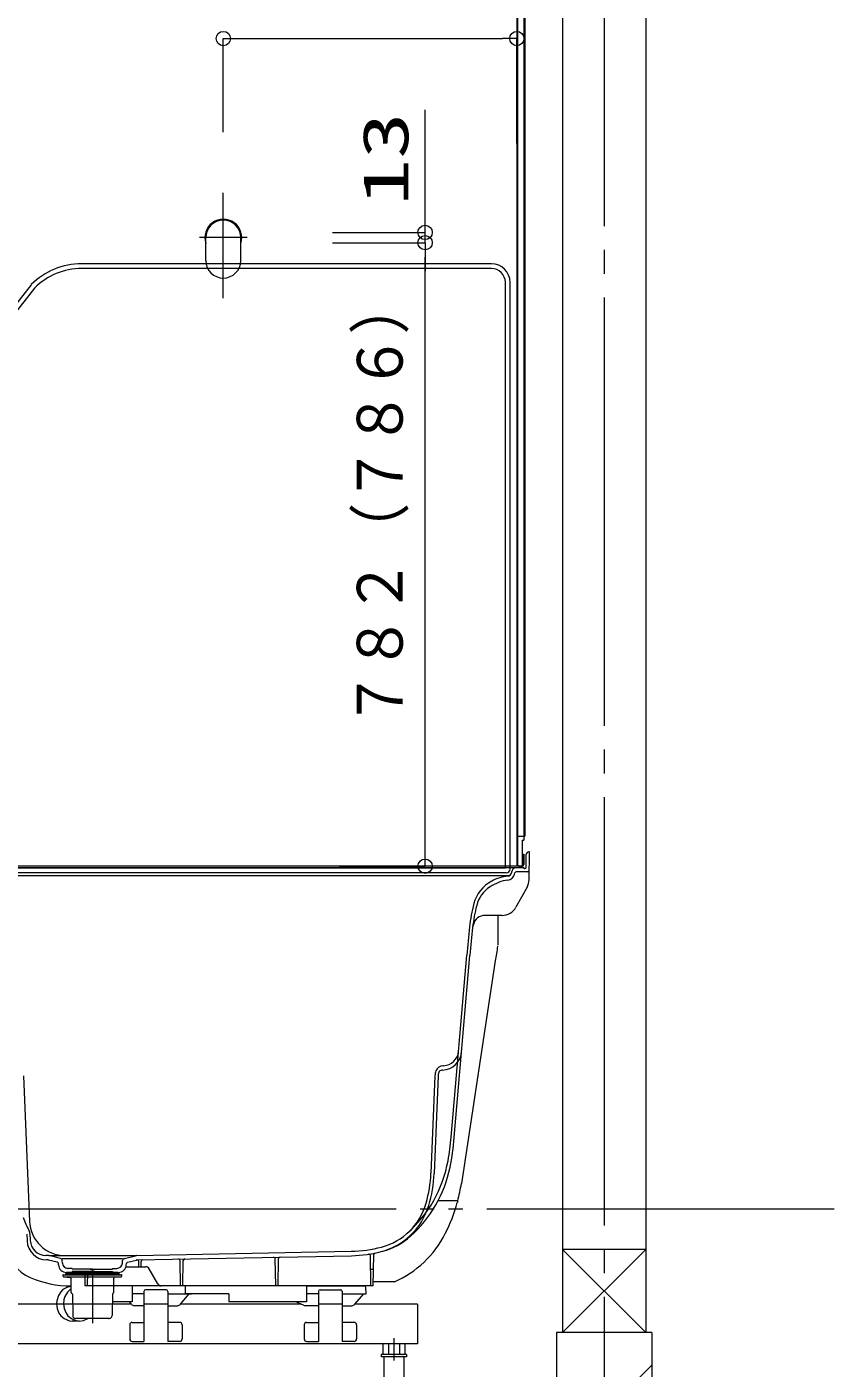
# Model space of a CAD drawing. Units: millimetres on the paper. Extents: x -305 to 305, y -152 to 152.
# Drawn here: x -215.3 to -181.4, y -97 to -40.6 of the extents above; entities that cross this region are included whole.
import ezdxf
from ezdxf.enums import TextEntityAlignment as Align

# ---------------------------------------------------------------- set-up
doc = ezdxf.new("R2010")
doc.units = ezdxf.units.MM
for name, pattern in [('DASHED2', [3, 2, -1]), ('LONG_CHAIN', [21, 18, -1, 1, -1]), ('LONG_DOUBLE_CHAIN', [21.8, 18, -1, 0.6, -0.6, 0.6, -1])]:
    doc.linetypes.add(name, pattern=pattern)
doc.layers.add('0-0_0', color=7, linetype='Continuous', lineweight=9)
doc.layers.add('0-1_VIEW0001', color=7, linetype='Continuous', lineweight=9)
doc.styles.add('ＭＳ ゴシック', font='')
doc.styles.get('ＭＳ ゴシック').set_extended_font_data('MS Gothic')

# ---------------------------------------------------------------- blocks, each defined once
blk = doc.blocks.new('_ORIGIN')
at = {"layer": '0-0_0'}
blk.add_line((0, 0), (-1, 0), dxfattribs=at)
blk.add_circle((0, 0), 0.5, dxfattribs=at)

msp = doc.modelspace()

# ---------------------------------------------------------------- linework, layer by layer
at = {"layer": '0-0_0'}
for p, q in [((-198.612, -48.685), (-198.612, -48.085)), ((-198.612, -49.718), (-198.612, -49.285)), ((-202.501, -49.718), (-198.612, -49.718)), ((-198.612, -75.318), (-198.612, -50.318)), ((-198.612, -50.318), (-198.612, -50.918)), ((-202.218, -75.918), (-198.611, -75.918))]:
    msp.add_line(p, q, dxfattribs=at)
msp.add_lwpolyline([(-202.501, -49.285), (-198.612, -49.285), (-198.612, -44.132)], dxfattribs=at)
at = {"layer": '0-1_VIEW0001'}
for p, q in [((-192.841, -10.018), (-192.841, -95.518)), ((-189.341, -10.018), (-189.341, -95.518)), ((-194.758, -24.101), (-194.758, -75.918)), ((-194.735, -24.101), (-194.735, -75.851)), ((-194.458, -24.151), (-194.458, -74.818)), ((-194.418, -24.151), (-194.418, -74.651)), ((-207.091, -45.078), (-207.091, -41.137)), ((-206.491, -41.137), (-195.358, -41.137)), ((-194.758, -45.549), (-194.758, -41.137)), ((-195.826, -50.601), (-213.041, -50.601)), ((-195.826, -50.801), (-213.041, -50.801)), ((-215.163, -51.48), (-218.829, -56.146)), ((-215.021, -51.621), (-218.688, -56.287)), ((-195.241, -76.001), (-195.241, -51.386)), ((-195.041, -76.035), (-195.041, -51.386)), ((-194.735, -74.651), (-194.458, -74.651)), ((-194.541, -74.818), (-194.458, -74.818)), ((-194.541, -74.818), (-194.541, -75.918)), ((-194.458, -74.651), (-194.418, -74.651)), ((-194.481, -75.418), (-194.481, -75.851)), ((-194.369, -75.969), (-194.36, -75.416)), ((-194.225, -75.318), (-194.26, -75.318)), ((-194.245, -76.485), (-194.225, -75.318)), ((-194.541, -75.918), (-221.425, -75.918)), ((-194.475, -75.985), (-221.314, -75.985)), ((-195.241, -76.001), (-219.508, -76.001)), ((-194.691, -75.895), (-194.541, -75.895)), ((-194.691, -75.918), (-194.525, -75.918)), ((-194.541, -75.895), (-194.525, -75.895)), ((-194.458, -76.001), (-194.448, -76.001)), ((-194.419, -76.018), (-194.441, -76.018)), ((-195.081, -76.318), (-221.121, -76.318)), ((-195.208, -76.201), (-219.541, -76.201)), ((-194.984, -76.208), (-194.958, -76.108)), ((-194.859, -76.256), (-194.844, -76.201)), ((-194.305, -76.151), (-194.78, -76.151)), ((-194.329, -76.797), (-194.799, -77.642)), ((-195.381, -77.985), (-196.099, -77.985)), ((-196.584, -78.363), (-196.615, -78.485)), ((-196.584, -78.363), (-196.615, -78.485)), ((-197.518, -87.31), (-196.862, -79.651)), ((-197.385, -87.321), (-196.73, -79.663)), ((-197.171, -83.244), (-197.171, -83.245)), ((-197.879, -84.486), (-197.907, -84.487)), ((-197.838, -84.3), (-197.863, -84.301)), ((-215.483, -84.724), (-215.235, -90.842)), ((-198.199, -84.724), (-198.366, -88.823)), ((-198.066, -84.729), (-198.233, -88.828)), ((-215.346, -91.373), (-215.335, -91.663)), ((-215.213, -91.367), (-215.202, -91.639)), ((-214.425, -92.281), (-214.549, -92.279)), ((-213.935, -92.4), (-214.425, -92.281)), ((-214.425, -92.281), (-210.758, -92.281)), ((-211.32, -92.418), (-213.862, -92.418)), ((-211.248, -92.4), (-210.776, -92.286)), ((-210.74, -92.281), (-201.713, -92.1)), ((-210.727, -92.464), (-201.709, -92.284)), ((-204.891, -93.551), (-204.911, -92.415)), ((-204.791, -93.551), (-204.771, -92.409)), ((-200.891, -93.551), (-200.913, -92.287)), ((-200.791, -93.551), (-200.768, -92.237)), ((-189.341, -92.018), (-192.841, -95.518)), ((-189.341, -92.018), (-192.841, -92.018)), ((-192.841, -92.018), (-189.341, -95.518)), ((-214.456, -92.464), (-214.519, -92.463)), ((-214.07, -92.556), (-214.441, -92.466)), ((-214.016, -92.669), (-214.019, -92.618)), ((-213.853, -92.597), (-213.858, -92.492)), ((-212.591, -92.985), (-213.683, -92.985)), ((-213.675, -93.041), (-213.675, -92.985)), ((-213.675, -92.985), (-212.591, -92.985)), ((-213.441, -92.818), (-213.62, -92.818)), ((-213.441, -92.818), (-213.441, -92.851)), ((-212.591, -92.851), (-213.441, -92.851)), ((-212.891, -93.551), (-212.901, -92.985)), ((-212.791, -93.551), (-212.781, -92.985)), ((-212.691, -92.851), (-212.591, -92.885)), ((-212.691, -92.951), (-212.591, -92.918)), ((-212.491, -92.851), (-212.591, -92.885)), ((-212.591, -92.851), (-211.741, -92.851)), ((-212.491, -92.951), (-212.591, -92.918)), ((-212.591, -92.951), (-211.741, -92.951)), ((-212.591, -92.985), (-211.499, -92.985)), ((-211.508, -92.985), (-212.591, -92.985)), ((-211.741, -92.818), (-211.741, -92.851)), ((-211.741, -92.818), (-211.563, -92.818)), ((-211.741, -92.951), (-211.741, -92.985)), ((-211.508, -93.041), (-211.508, -92.985)), ((-211.33, -92.597), (-211.324, -92.492)), ((-211.181, -92.751), (-210.354, -92.751)), ((-211.167, -92.669), (-211.164, -92.618)), ((-211.113, -92.556), (-210.741, -92.466)), ((-210.641, -92.751), (-210.645, -92.529)), ((-210.541, -92.751), (-210.537, -92.524)), ((-209.844, -93.468), (-210.21, -92.835)), ((-208.891, -93.551), (-208.91, -92.495)), ((-208.791, -93.551), (-208.773, -92.489)), ((-213.827, -93.101), (-213.827, -93.137)), ((-213.808, -93.168), (-212.591, -93.168)), ((-213.797, -93.171), (-213.522, -93.195)), ((-213.724, -93.058), (-213.724, -93.085)), ((-213.707, -93.041), (-212.591, -93.041)), ((-213.491, -93.228), (-213.491, -93.82)), ((-200.791, -93.551), (-212.891, -93.551)), ((-211.475, -93.041), (-212.591, -93.041)), ((-212.591, -93.085), (-211.371, -93.085)), ((-212.591, -93.168), (-211.375, -93.168)), ((-211.691, -93.82), (-211.691, -93.228)), ((-211.385, -93.171), (-211.661, -93.195)), ((-211.458, -93.058), (-211.458, -93.085)), ((-211.355, -93.137), (-211.355, -93.101)), ((-208.691, -93.551), (-210.925, -93.551)), ((-203.591, -93.551), (-201.163, -93.551)), ((-213.48, -93.845), (-213.445, -93.875)), ((-213.434, -93.899), (-213.418, -94.803)), ((-211.749, -93.899), (-211.764, -94.803)), ((-211.703, -93.845), (-211.737, -93.875)), ((-210.425, -93.885), (-210.925, -93.885)), ((-210.425, -93.784), (-210.425, -95.885)), ((-209.49, -93.718), (-210.359, -93.718)), ((-209.425, -93.784), (-209.425, -95.885)), ((-209.425, -93.885), (-208.425, -93.885)), ((-208.894, -94.325), (-208.525, -93.885)), ((-203.091, -93.885), (-203.591, -93.885)), ((-203.091, -93.784), (-203.091, -95.885)), ((-203.026, -93.718), (-202.157, -93.718)), ((-202.091, -93.776), (-202.091, -95.885)), ((-202.091, -93.885), (-201.091, -93.885)), ((-201.561, -94.325), (-201.191, -93.885)), ((-201.091, -93.885), (-201.096, -93.617)), ((-214.101, -94.318), (-219.43, -94.318)), ((-210.961, -94.318), (-211.756, -94.318)), ((-210.955, -94.325), (-211.045, -94.218)), ((-210.425, -94.385), (-210.827, -94.385)), ((-209.425, -94.318), (-210.425, -94.318)), ((-209.425, -94.385), (-209.022, -94.385)), ((-203.829, -94.318), (-208.888, -94.318)), ((-203.719, -94.369), (-204.043, -94.218)), ((-203.091, -94.385), (-203.649, -94.385)), ((-202.091, -94.318), (-203.091, -94.318)), ((-202.091, -94.385), (-201.689, -94.385)), ((-198.925, -94.318), (-201.555, -94.318)), ((-198.925, -94.318), (-198.925, -95.985)), ((-213.141, -95.03), (-213.437, -95.03)), ((-211.881, -94.918), (-213.302, -94.918)), ((-211.91, -94.918), (-212.591, -94.918)), ((-211.91, -94.918), (-211.881, -94.918)), ((-211.025, -95.185), (-211.025, -95.785)), ((-210.925, -95.085), (-210.425, -95.085)), ((-208.925, -95.085), (-209.425, -95.085)), ((-208.825, -95.185), (-208.825, -95.785)), ((-203.691, -95.185), (-203.691, -95.785)), ((-203.591, -95.085), (-203.091, -95.085)), ((-201.591, -95.085), (-202.091, -95.085)), ((-201.491, -95.185), (-201.491, -95.785)), ((-189.091, -95.518), (-193.091, -95.518)), ((-193.091, -95.518), (-193.091, -105.851)), ((-189.091, -95.518), (-189.091, -105.851)), ((-198.925, -95.985), (-220.158, -95.985)), ((-210.925, -95.885), (-210.425, -95.885)), ((-208.925, -95.885), (-209.425, -95.885)), ((-203.591, -95.885), (-203.091, -95.885)), ((-201.591, -95.885), (-202.091, -95.885)), ((-200.387, -95.985), (-200.387, -96.438)), ((-200.156, -95.985), (-200.156, -96.438)), ((-199.694, -95.985), (-199.694, -96.438)), ((-199.463, -95.985), (-199.463, -96.438)), ((-199.391, -96.438), (-200.458, -96.438)), ((-200.458, -96.438), (-200.458, -96.538)), ((-199.391, -96.538), (-200.458, -96.538)), ((-200.348, -96.538), (-200.348, -103.071)), ((-200.308, -96.438), (-200.298, -96.438)), ((-199.541, -96.438), (-199.531, -96.438)), ((-199.501, -96.538), (-199.501, -103.071)), ((-199.391, -96.438), (-199.391, -96.538)), ((-193.091, -100.888), (-189.091, -96.888))]:
    msp.add_line(p, q, dxfattribs=at)
at = {"layer": '0-1_VIEW0001', "linetype": 'LONG_CHAIN'}
for p, q in [((-191.091, -10.018), (-191.091, -105.851)), ((-212.591, -92.949), (-212.591, -95.115)), ((-214.214, -94.301), (-211.193, -94.301)), ((-199.925, -95.756), (-199.925, -96.686))]:
    msp.add_line(p, q, dxfattribs=at)
at = {"layer": '0-1_VIEW0001', "color": 2, "linetype": 'LONG_CHAIN'}
for p, q in [((-207.091, -52.051), (-207.091, -47.618)), ((-206.091, -49.501), (-208.091, -49.501))]:
    msp.add_line(p, q, dxfattribs=at)
at = {"layer": '0-1_VIEW0001', "color": 2}
for p, q in [((-207.825, -50.468), (-207.825, -49.501)), ((-206.358, -50.468), (-206.358, -49.501)), ((-195.558, -78.018), (-195.558, -79.239)), ((-195.663, -79.895), (-197.089, -89.255)), ((-197.241, -89.985), (-198.073, -89.985)), ((-197.258, -89.985), (-197.258, -90.048)), ((-210.925, -93.551), (-210.925, -94.218)), ((-208.691, -93.551), (-208.691, -93.885)), ((-203.591, -93.551), (-203.591, -94.218)), ((-199.901, -93.385), (-200.788, -93.385)), ((-206.858, -93.885), (-208.691, -93.885)), ((-206.858, -93.885), (-206.858, -94.218)), ((-210.925, -94.218), (-211.758, -94.218)), ((-203.591, -94.218), (-206.858, -94.218))]:
    msp.add_line(p, q, dxfattribs=at)
at = {"layer": '0-1_VIEW0001', "linetype": 'LONG_DOUBLE_CHAIN'}
msp.add_line((-261.425, -90.318), (-181.425, -90.318), dxfattribs=at)
at = {"layer": '0-1_VIEW0001', "linetype": 'DASHED2'}
msp.add_line((-200.871, -92.851), (-200.812, -92.851), dxfattribs=at)
at = {"layer": '0-1_VIEW0001'}
for points in [[(-194.481, -75.418), (-194.458, -75.418), (-194.458, -75.851)], [(-212.591, -92.951), (-213.441, -92.951), (-213.441, -92.985)], [(-213.811, -93.085), (-213.724, -93.085), (-212.591, -93.085)], [(-213.491, -93.575), (-213.663, -93.616), (-213.827, -93.712), (-213.923, -93.805), (-214.021, -93.955), (-214.091, -94.177), (-214.101, -94.301), (-214.076, -94.499), (-213.996, -94.694), (-213.913, -94.81), (-213.771, -94.93), (-213.557, -95.017), (-213.437, -95.03)], [(-213.491, -93.683), (-213.641, -93.822), (-213.746, -94.001), (-213.787, -94.131), (-213.805, -94.301), (-213.78, -94.499), (-213.7, -94.694), (-213.617, -94.81), (-213.476, -94.93), (-213.262, -95.017), (-213.141, -95.03), (-212.963, -95.003), (-212.787, -94.918)]]:
    msp.add_lwpolyline(points, dxfattribs=at)
at = {"layer": '0-1_VIEW0001', "color": 2}
for centre, radius, start, end in [((-207.091, -49.501), 0.775, 341.1268, 198.8732), ((-207.091, -49.501), 0.733, 0, 180), ((-207.091, -50.468), 0.733, 180, 0), ((-147.832, -87.184), 48.383, 170.5973, 171.3347), ((-203.96, -88.208), 6.95, 345.1877, 351.3347), ((-203.96, -88.208), 6.95, 333.0602, 344.6436), ((-214.506, -91.613), 1.733, 188.6653, 246.304), ((-201.687, -89.363), 4.4, 293.939, 333.0602), ((-213.528, -89.385), 4.167, 246.304, 270.511)]:
    msp.add_arc(centre, radius, start, end, dxfattribs=at)
at = {"layer": '0-1_VIEW0001'}
for centre, radius, start, end in [((-213.041, -53.601), 3, 90, 135), ((-195.826, -51.386), 0.785, 0, 90), ((-213.041, -53.601), 2.8, 90, 135), ((-195.826, -51.386), 0.585, 0, 90), ((-194.26, -75.418), 0.1, 90, 179), ((-195.208, -76.035), 0.167, 270, 0), ((-194.797, -76.151), 0.167, 90, 165), ((-194.691, -75.851), 0.0667, 180, 270), ((-194.691, -75.851), 0.0667, 180, 270), ((-194.691, -75.851), 0.0433, 180, 270), ((-194.525, -75.851), 0.0433, 270, 0), ((-194.525, -75.851), 0.0667, 270, 0), ((-194.475, -76.001), 0.0167, 0, 90), ((-194.441, -76.001), 0.0167, 180, 270), ((-194.419, -75.968), 0.05, 270, 359), ((-194.305, -76.085), 0.0667, 270, 359), ((-195.114, -77.873), 1.5, 117.808, 165.1522), ((-194.881, -78.315), 1.833, 97.9593, 123.2291), ((-194.881, -78.315), 2, 97.0053, 117.8081), ((-195.181, -76.169), 0.333, 277.9593, 345), ((-195.145, -76.165), 0.167, 277.0053, 345), ((-194.78, -76.218), 0.0667, 90, 165), ((-194.912, -76.473), 0.667, 330.9253, 359), ((-195.155, -77.897), 1.333, 123.2291, 165.523), ((-190.12, -79.197), 6.667, 165.1522, 173.7457), ((-190.12, -79.197), 6.533, 165.523, 173.7457), ((-195.381, -77.318), 0.667, 270, 330.9253), ((-196.099, -78.485), 0.5, 90, 165.9214), ((-147.045, -83.918), 50, 173.7457, 175.1053), ((-147.045, -83.918), 49.867, 173.7457, 175.1053), ((-197.923, -83.637), 0.85, 273, 355.1053), ((-197.873, -83.634), 0.667, 273, 355.1053), ((-197.533, -84.751), 0.667, 159.4784, 177.6732), ((-197.845, -84.634), 0.333, 93, 159.4784), ((-197.899, -84.637), 0.15, 93, 162.6936), ((-197.533, -84.751), 0.533, 162.6936, 177.6732), ((-208.146, -86.4), 10.667, 349.783, 355.1053), ((-208.146, -86.4), 10.8, 348.4309, 355.1053), ((-202.897, -87.346), 5.333, 311.437, 349.783), ((-202.79, -87.496), 5.333, 311.8845, 348.4309), ((-203.695, -88.606), 5.333, 343.9199, 357.6732), ((-203.695, -88.606), 5.467, 343.2759, 357.6732), ((-201.189, -89.359), 2.85, 283.6755, 343.2759), ((-201.133, -89.345), 2.667, 284.9249, 343.9199), ((-212.355, -89.575), 3.333, 199.3682, 209.5075), ((-215.546, -91.381), 0.333, 2.3268, 29.5075), ((-213.736, -90.781), 1.5, 182.3268, 270), ((-214.502, -91.63), 0.833, 182.3268, 268.8542), ((-214.536, -91.612), 0.667, 182.3268, 268.8542), ((-201.133, -89.345), 2.85, 284.9249, 311.8845), ((-213.958, -92.498), 0.1, 3, 76.3408), ((-211.224, -92.498), 0.1, 103.6592, 177), ((-210.736, -92.448), 0.167, 91.1458, 103.6592), ((-208.976, -92.496), 0.0667, 1, 91.1458), ((-208.706, -92.49), 0.0667, 91.1458, 179), ((-204.978, -92.416), 0.0667, 1, 91.1458), ((-204.705, -92.41), 0.0667, 91.1458, 179), ((-201.819, -86.768), 5.333, 271.1458, 284.9249), ((-201.819, -86.768), 5.517, 271.1458, 284.9249), ((-200.98, -92.288), 0.0667, 1, 98.6459), ((-200.702, -92.238), 0.0667, 101.5473, 179), ((-214.457, -92.531), 0.0667, 76.3408, 88.8542), ((-214.085, -92.621), 0.0667, 3, 76.3408), ((-213.683, -92.651), 0.333, 183, 270), ((-213.62, -92.585), 0.233, 183, 270), ((-211.563, -92.585), 0.233, 270, 357), ((-211.499, -92.651), 0.333, 270, 357), ((-211.097, -92.621), 0.0667, 103.6592, 177), ((-210.726, -92.531), 0.0667, 91.1458, 103.6592), ((-210.712, -92.53), 0.0667, 1, 91.1458), ((-210.471, -92.526), 0.0667, 91.1458, 179), ((-210.354, -92.918), 0.167, 30, 90), ((-213.811, -93.101), 0.0167, 90, 180), ((-213.794, -93.137), 0.0333, 180, 265), ((-213.707, -93.058), 0.0167, 90, 180), ((-213.525, -93.228), 0.0333, 0, 85), ((-211.658, -93.228), 0.0333, 95, 180), ((-211.475, -93.058), 0.0167, 0, 90), ((-211.388, -93.137), 0.0333, 275, 0), ((-211.371, -93.101), 0.0167, 0, 90), ((-209.7, -93.385), 0.167, 210, 270), ((-201.163, -93.618), 0.0667, 1, 90), ((-213.458, -93.82), 0.0333, 180, 228.7246), ((-213.467, -93.9), 0.0333, 1, 48.7246), ((-211.715, -93.9), 0.0333, 131.2754, 179), ((-211.725, -93.82), 0.0333, 311.2754, 0), ((-210.359, -93.785), 0.0667, 90, 179.5), ((-209.491, -93.785), 0.0667, 0.5, 90), ((-203.025, -93.785), 0.0667, 90, 179.5), ((-202.157, -93.785), 0.0667, 0.5, 90), ((-210.827, -94.218), 0.167, 220, 270), ((-209.022, -94.218), 0.167, 270, 320), ((-203.649, -94.218), 0.167, 245, 270), ((-201.689, -94.218), 0.167, 270, 320), ((-213.302, -94.801), 0.117, 181, 270), ((-211.881, -94.801), 0.117, 270, 359), ((-210.925, -95.185), 0.1, 90, 180), ((-208.925, -95.185), 0.1, 0, 90), ((-203.591, -95.185), 0.1, 90, 180), ((-201.591, -95.185), 0.1, 0, 90), ((-210.925, -95.785), 0.1, 180, 270), ((-208.925, -95.785), 0.1, 270, 0), ((-203.591, -95.785), 0.1, 180, 270), ((-201.591, -95.785), 0.1, 270, 0)]:
    msp.add_arc(centre, radius, start, end, dxfattribs=at)
at = {"layer": '0-1_VIEW0001', "linetype": 'DASHED2'}
for centre, start, end in [((-200.871, -92.818), 181, 270), ((-200.812, -92.818), 270, 359)]:
    msp.add_arc(centre, 0.0333, start, end, dxfattribs=at)

# ---------------------------------------------------------------- block references
at = {"layer": '0-0_0', "xscale": 0.6, "yscale": 0.6}
for p, rotation in [((-198.612, -49.285), 270), ((-198.612, -49.718), 90), ((-198.612, -49.718), 90), ((-198.612, -75.918), 270)]:
    msp.add_blockref('_ORIGIN', p, dxfattribs=dict(at, rotation=rotation))
at = {"layer": '0-1_VIEW0001', "xscale": 0.6, "yscale": 0.6, "rotation": 180}
msp.add_blockref('_ORIGIN', (-207.091, -41.137), dxfattribs=at)
at = {"layer": '0-1_VIEW0001', "xscale": 0.6, "yscale": 0.6}
msp.add_blockref('_ORIGIN', (-194.758, -41.137), dxfattribs=at)

# ---------------------------------------------------------------- texts
at = {"layer": '0-0_0', "style": 'ＭＳ ゴシック'}
for s, width, p in [('13', 1.5, (-198.742, -48.156)), ('７８２（７８６）', 0.9, (-198.98, -70.079))]:
    msp.add_text(s, height=1.921, rotation=90, dxfattribs=dict(at, width=width)).set_placement(p, align=Align.BOTTOM_LEFT)

doc.saveas('drawing.dxf')
